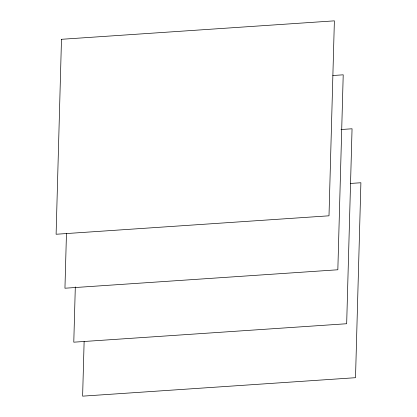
<?xml version="1.0" encoding="UTF-8"?>
<svg xmlns="http://www.w3.org/2000/svg" width="417" height="417" viewBox="0 0 417 417"><rect width="100%" height="100%" fill="white"/><g stroke="black" fill="none" stroke-linecap="round" stroke-linejoin="round"><path stroke-width="0.63" d="M66.454 233.629L64.948 288.22L337.838 269.773L343.217 74.815L332.823 75.519M75.31 286.948L73.783 342.185L346.673 323.738L352.052 128.78L341.007 129.525M84.125 341.565L82.618 396.15L355.513 377.703L360.893 182.745L350.494 183.449M61.487 39.297L56.107 234.255L328.997 215.808L334.382 20.85L61.487 39.297"/></g></svg>
